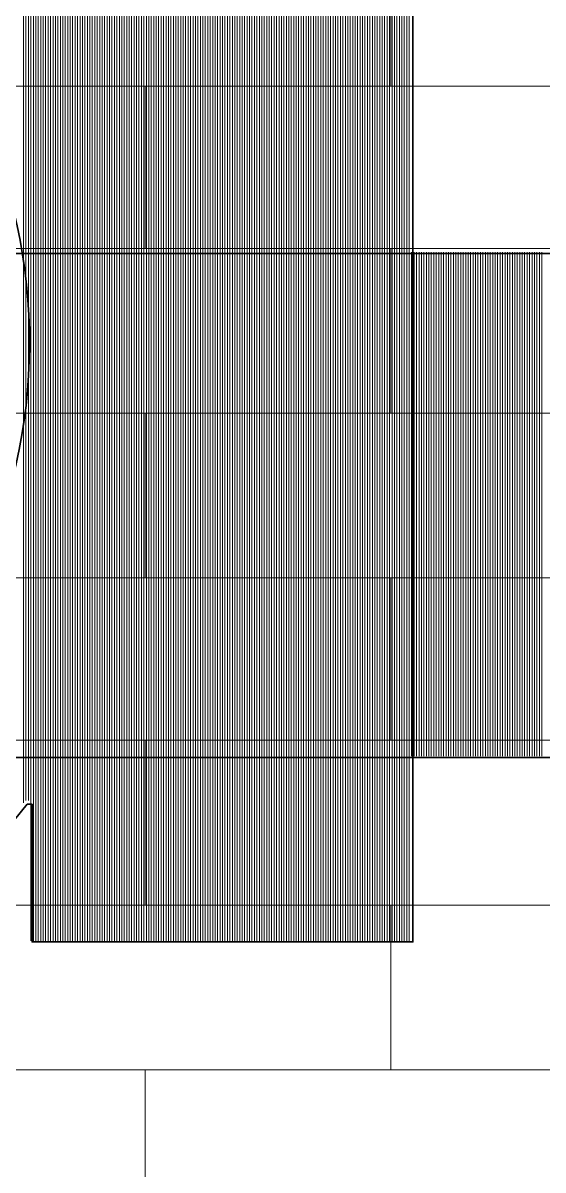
# Model space of a CAD drawing. Header units: inches. Extents: x 5 to 516, y -193 to 129.
# Drawn here: x 97.3 to 98.005, y -84.196 to -82.641 of the extents above; entities that cross this region are included whole.
import ezdxf

# ---------------------------------------------------------------- set-up
doc = ezdxf.new("R2010")
doc.units = ezdxf.units.IN
doc.header["$MEASUREMENT"] = 0
doc.layers.add('PDF4_Geometry', color=7, linetype='Continuous')

msp = doc.modelspace()

# ---------------------------------------------------------------- linework, layer by layer
at = {"layer": 'PDF4_Geometry', "lineweight": 35}
msp.add_lwpolyline([(97.2454235, -83.7729843), (97.3054235, -83.699651), (97.3120901, -83.699651), (97.3120901, -83.8863176), (97.8287568, -83.8863176), (97.8287568, -82.1496508), (97.9420902, -82.1496508), (97.9420902, -82.4296508), (98.1987568, -82.4296508), (98.4520903, -81.8896508), (97.9420902, -81.8896508), (97.9420902, -82.0663175), (97.8287568, -82.0663175), (97.8287568, -81.8896508), (97.2854235, -81.8896508), (97.2854235, -82.4296508), (97.2787568, -82.4296508), (97.2454235, -82.3896508), (97.2120901, -82.3529842), (97.1754234, -82.3229842)], dxfattribs=at)
at = {"layer": 'PDF4_Geometry', "lineweight": 15}
for points in [[(97.3004209, -83.6979852), (97.3004209, -81.887985), (97.3004209, -83.6979852)], [(97.3037575, -83.6946486), (97.3037575, -81.8879818), (97.3037575, -83.6946486)], [(97.3070873, -83.6946486), (97.3070873, -81.8879818), (97.3070873, -83.6946486)], [(97.3104239, -83.8846511), (97.3104239, -81.8879843), (97.3104239, -83.8846511)], [(97.3137537, -83.8846511), (97.3137537, -81.8879843), (97.3137537, -83.8846511)], [(97.3170903, -83.8846511), (97.3170903, -81.8879843), (97.3170903, -83.8846511)], [(97.3204235, -83.8846511), (97.3204235, -81.8879843), (97.3204235, -83.8846511)], [(97.3237567, -83.8846511), (97.3237567, -81.8879843), (97.3237567, -83.8846511)], [(97.3270899, -83.8846511), (97.3270899, -81.8879843), (97.3270899, -83.8846511)], [(97.3304231, -83.8846511), (97.3304231, -81.8879843), (97.3304231, -83.8846511)], [(97.3337563, -83.8846511), (97.3337563, -81.8879843), (97.3337563, -83.8846511)], [(97.3370894, -83.8846511), (97.3370894, -81.8879843), (97.3370894, -83.8846511)], [(97.3404226, -83.8846511), (97.3404226, -81.8879843), (97.3404226, -83.8846511)], [(97.3437558, -83.8846511), (97.3437558, -81.8879843), (97.3437558, -83.8846511)], [(97.347089, -83.8846511), (97.347089, -81.8879843), (97.347089, -83.8846511)], [(97.3504222, -83.8846511), (97.3504222, -81.8879843), (97.3504222, -83.8846511)], [(97.3537554, -83.8846511), (97.3537554, -81.8879843), (97.3537554, -83.8846511)], [(97.3570886, -83.8846511), (97.3570886, -81.8879843), (97.3570886, -83.8846511)], [(97.3604218, -83.8846511), (97.3604218, -81.8879843), (97.3604218, -83.8846511)], [(97.363755, -83.8846511), (97.363755, -81.8879843), (97.363755, -83.8846511)], [(97.3670882, -83.8846511), (97.3670882, -81.8879843), (97.3670882, -83.8846511)], [(97.3704214, -83.8846511), (97.3704214, -81.8879843), (97.3704214, -83.8846511)], [(97.3737546, -83.8846511), (97.3737546, -81.8879843), (97.3737546, -83.8846511)], [(97.3770878, -83.8846511), (97.3770878, -81.8879843), (97.3770878, -83.8846511)], [(97.380421, -83.8846511), (97.380421, -81.8879843), (97.380421, -83.8846511)], [(97.3837542, -83.8846511), (97.3837542, -81.8879843), (97.3837542, -83.8846511)], [(97.3870908, -83.8846511), (97.3870908, -81.8879843), (97.3870908, -83.8846511)], [(97.3904206, -83.8846511), (97.3904206, -81.8879843), (97.3904206, -83.8846511)], [(97.3937572, -83.8846511), (97.3937572, -81.8879843), (97.3937572, -83.8846511)], [(97.397087, -83.8846511), (97.397087, -81.8879843), (97.397087, -83.8846511)], [(97.4004236, -83.8846511), (97.4004236, -81.8879843), (97.4004236, -83.8846511)], [(97.4037568, -83.8846511), (97.4037568, -81.8879843), (97.4037568, -83.8846511)], [(97.40709, -83.8846511), (97.40709, -81.8879843), (97.40709, -83.8846511)], [(97.4104232, -83.8846511), (97.4104232, -81.8879843), (97.4104232, -83.8846511)], [(97.4137564, -83.8846511), (97.4137564, -81.8879843), (97.4137564, -83.8846511)], [(97.4170896, -83.8846511), (97.4170896, -81.8879843), (97.4170896, -83.8846511)], [(97.4204228, -83.8846511), (97.4204228, -81.8879843), (97.4204228, -83.8846511)], [(97.423756, -83.8846511), (97.423756, -81.8879843), (97.423756, -83.8846511)], [(97.4270892, -83.8846511), (97.4270892, -81.8879843), (97.4270892, -83.8846511)], [(97.4304224, -83.8846511), (97.4304224, -81.8879843), (97.4304224, -83.8846511)], [(97.4337556, -83.8846511), (97.4337556, -81.8879843), (97.4337556, -83.8846511)], [(97.4370888, -83.8846511), (97.4370888, -81.8879843), (97.4370888, -83.8846511)], [(97.440422, -83.8846511), (97.440422, -81.8879843), (97.440422, -83.8846511)], [(97.4437552, -83.8846511), (97.4437552, -81.8879843), (97.4437552, -83.8846511)], [(97.4470884, -83.8846511), (97.4470884, -81.8879843), (97.4470884, -83.8846511)], [(97.4504216, -83.8846511), (97.4504216, -81.8879843), (97.4504216, -83.8846511)], [(97.4537548, -83.8846511), (97.4537548, -81.8879843), (97.4537548, -83.8846511)], [(97.457088, -83.8846511), (97.457088, -81.8879843), (97.457088, -83.8846511)], [(97.4604212, -83.8846511), (97.4604212, -81.8879843), (97.4604212, -83.8846511)], [(97.4637544, -83.8846511), (97.4637544, -81.8879843), (97.4637544, -83.8846511)], [(97.4670876, -83.8846511), (97.4670876, -81.8879843), (97.4670876, -83.8846511)], [(97.4704241, -83.8846511), (97.4704241, -81.8879843), (97.4704241, -83.8846511)], [(97.473754, -83.8846511), (97.473754, -81.8879843), (97.473754, -83.8846511)], [(97.4770905, -83.8846511), (97.4770905, -81.8879843), (97.4770905, -83.8846511)], [(97.4804204, -83.8846511), (97.4804204, -81.8879843), (97.4804204, -83.8846511)], [(97.4837569, -83.8846511), (97.4837569, -81.8879843), (97.4837569, -83.8846511)], [(97.4870901, -83.8846511), (97.4870901, -81.8879843), (97.4870901, -83.8846511)], [(97.4904233, -83.8846511), (97.4904233, -81.8879843), (97.4904233, -83.8846511)], [(97.4937565, -83.8846511), (97.4937565, -81.8879843), (97.4937565, -83.8846511)], [(97.4970897, -83.8846511), (97.4970897, -81.8879843), (97.4970897, -83.8846511)], [(97.5004229, -83.8846511), (97.5004229, -81.8879843), (97.5004229, -83.8846511)], [(97.5037561, -83.8846511), (97.5037561, -81.8879843), (97.5037561, -83.8846511)], [(97.5070893, -83.8846511), (97.5070893, -81.8879843), (97.5070893, -83.8846511)], [(97.5104225, -83.8846511), (97.5104225, -81.8879843), (97.5104225, -83.8846511)], [(97.5137557, -83.8846511), (97.5137557, -81.8879843), (97.5137557, -83.8846511)], [(97.5170889, -83.8846511), (97.5170889, -81.8879843), (97.5170889, -83.8846511)], [(97.5204221, -83.8846511), (97.5204221, -81.8879843), (97.5204221, -83.8846511)], [(97.5237553, -83.8846511), (97.5237553, -81.8879843), (97.5237553, -83.8846511)], [(97.5270885, -83.8846511), (97.5270885, -81.8879843), (97.5270885, -83.8846511)], [(97.5304217, -83.8846511), (97.5304217, -81.8879843), (97.5304217, -83.8846511)], [(97.5337549, -83.8846511), (97.5337549, -81.8879843), (97.5337549, -83.8846511)], [(97.5370881, -83.8846511), (97.5370881, -81.8879843), (97.5370881, -83.8846511)], [(97.5404213, -83.8846511), (97.5404213, -81.8879843), (97.5404213, -83.8846511)], [(97.5437545, -83.8846511), (97.5437545, -81.8879843), (97.5437545, -83.8846511)], [(97.5470877, -83.8846511), (97.5470877, -81.8879843), (97.5470877, -83.8846511)], [(97.5504209, -83.8846511), (97.5504209, -81.8879843), (97.5504209, -83.8846511)], [(97.5537575, -83.8846511), (97.5537575, -81.8879843), (97.5537575, -83.8846511)], [(97.5570873, -83.8846511), (97.5570873, -81.8879843), (97.5570873, -83.8846511)], [(97.5604239, -83.8846511), (97.5604239, -81.8879843), (97.5604239, -83.8846511)], [(97.5637537, -83.8846511), (97.5637537, -81.8879843), (97.5637537, -83.8846511)], [(97.5670903, -83.8846511), (97.5670903, -81.8879843), (97.5670903, -83.8846511)], [(97.5704235, -83.8846511), (97.5704235, -81.8879843), (97.5704235, -83.8846511)], [(97.5737567, -83.8846511), (97.5737567, -81.8879843), (97.5737567, -83.8846511)], [(97.5770899, -83.8846511), (97.5770899, -81.8879843), (97.5770899, -83.8846511)], [(97.5804231, -83.8846511), (97.5804231, -81.8879843), (97.5804231, -83.8846511)], [(97.5837563, -83.8846511), (97.5837563, -81.8879843), (97.5837563, -83.8846511)], [(97.5870895, -83.8846511), (97.5870895, -81.8879843), (97.5870895, -83.8846511)], [(97.5904227, -83.8846511), (97.5904227, -81.8879843), (97.5904227, -83.8846511)], [(97.5937559, -83.8846511), (97.5937559, -81.8879843), (97.5937559, -83.8846511)], [(97.5970891, -83.8846511), (97.5970891, -81.8879843), (97.5970891, -83.8846511)], [(97.6004223, -83.8846511), (97.6004223, -81.8879843), (97.6004223, -83.8846511)], [(97.6037555, -83.8846511), (97.6037555, -81.8879843), (97.6037555, -83.8846511)], [(97.6070887, -83.8846511), (97.6070887, -81.8879843), (97.6070887, -83.8846511)], [(97.6104219, -83.8846511), (97.6104219, -81.8879843), (97.6104219, -83.8846511)], [(97.6137551, -83.8846511), (97.6137551, -81.8879843), (97.6137551, -83.8846511)], [(97.6170883, -83.8846511), (97.6170883, -81.8879843), (97.6170883, -83.8846511)], [(97.6204214, -83.8846511), (97.6204214, -81.8879843), (97.6204214, -83.8846511)], [(97.6237546, -83.8846511), (97.6237546, -81.8879843), (97.6237546, -83.8846511)], [(97.6270878, -83.8846511), (97.6270878, -81.8879843), (97.6270878, -83.8846511)], [(97.630421, -83.8846511), (97.630421, -81.8879843), (97.630421, -83.8846511)], [(97.6337542, -83.8846511), (97.6337542, -81.8879843), (97.6337542, -83.8846511)], [(97.6370908, -83.8846511), (97.6370908, -81.8879843), (97.6370908, -83.8846511)], [(97.6404206, -83.8846511), (97.6404206, -81.8879843), (97.6404206, -83.8846511)], [(97.6437572, -83.8846511), (97.6437572, -81.8879843), (97.6437572, -83.8846511)], [(97.647087, -83.8846511), (97.647087, -81.8879843), (97.647087, -83.8846511)], [(97.6504236, -83.8846511), (97.6504236, -81.8879843), (97.6504236, -83.8846511)], [(97.6537568, -83.8846511), (97.6537568, -81.8879843), (97.6537568, -83.8846511)], [(97.65709, -83.8846511), (97.65709, -81.8879843), (97.65709, -83.8846511)], [(97.6604232, -83.8846511), (97.6604232, -81.8879843), (97.6604232, -83.8846511)], [(97.6637564, -83.8846511), (97.6637564, -81.8879843), (97.6637564, -83.8846511)], [(97.6670896, -83.8846511), (97.6670896, -81.8879843), (97.6670896, -83.8846511)], [(97.6704228, -83.8846511), (97.6704228, -81.8879843), (97.6704228, -83.8846511)], [(97.673756, -83.8846511), (97.673756, -81.8879843), (97.673756, -83.8846511)], [(97.6770892, -83.8846511), (97.6770892, -81.8879843), (97.6770892, -83.8846511)], [(97.6804224, -83.8846511), (97.6804224, -81.8879843), (97.6804224, -83.8846511)], [(97.6837556, -83.8846511), (97.6837556, -81.8879843), (97.6837556, -83.8846511)], [(97.6870888, -83.8846511), (97.6870888, -81.8879843), (97.6870888, -83.8846511)], [(97.690422, -83.8846511), (97.690422, -81.8879843), (97.690422, -83.8846511)], [(97.6937552, -83.8846511), (97.6937552, -81.8879843), (97.6937552, -83.8846511)], [(97.6970884, -83.8846511), (97.6970884, -81.8879843), (97.6970884, -83.8846511)], [(97.7004216, -83.8846511), (97.7004216, -81.8879843), (97.7004216, -83.8846511)], [(97.7037548, -83.8846511), (97.7037548, -81.8879843), (97.7037548, -83.8846511)], [(97.707088, -83.8846511), (97.707088, -81.8879843), (97.707088, -83.8846511)], [(97.7104212, -83.8846511), (97.7104212, -81.8879843), (97.7104212, -83.8846511)], [(97.7137544, -83.8846511), (97.7137544, -81.8879843), (97.7137544, -83.8846511)], [(97.7170876, -83.8846511), (97.7170876, -81.8879843), (97.7170876, -83.8846511)], [(97.7204242, -83.8846511), (97.7204242, -81.8879843), (97.7204242, -83.8846511)], [(97.723754, -83.8846511), (97.723754, -81.8879843), (97.723754, -83.8846511)], [(97.7270906, -83.8846511), (97.7270906, -81.8879843), (97.7270906, -83.8846511)], [(97.7304204, -83.8846511), (97.7304204, -81.8879843), (97.7304204, -83.8846511)], [(97.733757, -83.8846511), (97.733757, -81.8879843), (97.733757, -83.8846511)], [(97.7370902, -83.8846511), (97.7370902, -81.8879843), (97.7370902, -83.8846511)], [(97.7404234, -83.8846511), (97.7404234, -81.8879843), (97.7404234, -83.8846511)], [(97.7437566, -83.8846511), (97.7437566, -81.8879843), (97.7437566, -83.8846511)], [(97.7470898, -83.8846511), (97.7470898, -81.8879843), (97.7470898, -83.8846511)], [(97.750423, -83.8846511), (97.750423, -81.8879843), (97.750423, -83.8846511)], [(97.7537561, -83.8846511), (97.7537561, -81.8879843), (97.7537561, -83.8846511)], [(97.7570893, -83.8846511), (97.7570893, -81.8879843), (97.7570893, -83.8846511)], [(97.7604225, -83.8846511), (97.7604225, -81.8879843), (97.7604225, -83.8846511)], [(97.7637557, -83.8846511), (97.7637557, -81.8879843), (97.7637557, -83.8846511)], [(97.7670889, -83.8846511), (97.7670889, -81.8879843), (97.7670889, -83.8846511)], [(97.7704221, -83.8846511), (97.7704221, -81.8879843), (97.7704221, -83.8846511)], [(97.7737553, -83.8846511), (97.7737553, -81.8879843), (97.7737553, -83.8846511)], [(97.7770885, -83.8846511), (97.7770885, -81.8879843), (97.7770885, -83.8846511)], [(97.7804217, -83.8846511), (97.7804217, -81.8879843), (97.7804217, -83.8846511)], [(97.7837549, -83.8846511), (97.7837549, -81.8879843), (97.7837549, -83.8846511)], [(97.7870881, -83.8846511), (97.7870881, -81.8879843), (97.7870881, -83.8846511)], [(97.7904213, -83.8846511), (97.7904213, -81.8879843), (97.7904213, -83.8846511)], [(97.7937545, -83.8846511), (97.7937545, -81.8879843), (97.7937545, -83.8846511)], [(97.7970877, -83.8846511), (97.7970877, -81.8879843), (97.7970877, -83.8846511)], [(97.8004209, -83.8846511), (97.8004209, -81.8879843), (97.8004209, -83.8846511)], [(97.8037575, -83.8846511), (97.8037575, -81.8879843), (97.8037575, -83.8846511)], [(97.8070873, -83.8846511), (97.8070873, -81.8879843), (97.8070873, -83.8846511)], [(97.8104239, -83.8846511), (97.8104239, -81.8879843), (97.8104239, -83.8846511)], [(97.8137537, -83.8846511), (97.8137537, -81.8879843), (97.8137537, -83.8846511)], [(97.8170903, -83.8846511), (97.8170903, -81.8879843), (97.8170903, -83.8846511)], [(97.8204235, -83.8846511), (97.8204235, -81.8879843), (97.8204235, -83.8846511)], [(97.8237567, -83.8846511), (97.8237567, -81.8879843), (97.8237567, -83.8846511)], [(97.3004209, -83.6346511), (97.3004209, -82.9513177), (97.3004209, -83.6346511)], [(97.3037575, -83.6346511), (97.3037575, -82.9513177), (97.3037575, -83.6346511)], [(97.3070873, -83.6346511), (97.3070873, -82.9513177), (97.3070873, -83.6346511)], [(97.3104239, -83.6346511), (97.3104239, -82.9513177), (97.3104239, -83.6346511)], [(97.3137537, -83.6346511), (97.3137537, -82.9513177), (97.3137537, -83.6346511)], [(97.3170903, -83.6346511), (97.3170903, -82.9513177), (97.3170903, -83.6346511)], [(97.3204235, -83.6346511), (97.3204235, -82.9513177), (97.3204235, -83.6346511)], [(97.3237567, -83.6346511), (97.3237567, -82.9513177), (97.3237567, -83.6346511)], [(97.3270899, -83.6346511), (97.3270899, -82.9513177), (97.3270899, -83.6346511)], [(97.3304231, -83.6346511), (97.3304231, -82.9513177), (97.3304231, -83.6346511)], [(97.3337563, -83.6346511), (97.3337563, -82.9513177), (97.3337563, -83.6346511)], [(97.3370894, -83.6346511), (97.3370894, -82.9513177), (97.3370894, -83.6346511)], [(97.3404226, -83.6346511), (97.3404226, -82.9513177), (97.3404226, -83.6346511)], [(97.3437558, -83.6346511), (97.3437558, -82.9513177), (97.3437558, -83.6346511)], [(97.347089, -83.6346511), (97.347089, -82.9513177), (97.347089, -83.6346511)], [(97.3504222, -83.6346511), (97.3504222, -82.9513177), (97.3504222, -83.6346511)], [(97.3537554, -83.6346511), (97.3537554, -82.9513177), (97.3537554, -83.6346511)], [(97.3570886, -83.6346511), (97.3570886, -82.9513177), (97.3570886, -83.6346511)], [(97.3604218, -83.6346511), (97.3604218, -82.9513177), (97.3604218, -83.6346511)], [(97.363755, -83.6346511), (97.363755, -82.9513177), (97.363755, -83.6346511)], [(97.3670882, -83.6346511), (97.3670882, -82.9513177), (97.3670882, -83.6346511)], [(97.3704214, -83.6346511), (97.3704214, -82.9513177), (97.3704214, -83.6346511)], [(97.3737546, -83.6346511), (97.3737546, -82.9513177), (97.3737546, -83.6346511)], [(97.3770878, -83.6346511), (97.3770878, -82.9513177), (97.3770878, -83.6346511)], [(97.380421, -83.6346511), (97.380421, -82.9513177), (97.380421, -83.6346511)], [(97.3837542, -83.6346511), (97.3837542, -82.9513177), (97.3837542, -83.6346511)], [(97.3870908, -83.6346511), (97.3870908, -82.9513177), (97.3870908, -83.6346511)], [(97.3904206, -83.6346511), (97.3904206, -82.9513177), (97.3904206, -83.6346511)], [(97.3937572, -83.6346511), (97.3937572, -82.9513177), (97.3937572, -83.6346511)], [(97.397087, -83.6346511), (97.397087, -82.9513177), (97.397087, -83.6346511)], [(97.4004236, -83.6346511), (97.4004236, -82.9513177), (97.4004236, -83.6346511)], [(97.4037568, -83.6346511), (97.4037568, -82.9513177), (97.4037568, -83.6346511)], [(97.40709, -83.6346511), (97.40709, -82.9513177), (97.40709, -83.6346511)], [(97.4104232, -83.6346511), (97.4104232, -82.9513177), (97.4104232, -83.6346511)], [(97.4137564, -83.6346511), (97.4137564, -82.9513177), (97.4137564, -83.6346511)], [(97.4170896, -83.6346511), (97.4170896, -82.9513177), (97.4170896, -83.6346511)], [(97.4204228, -83.6346511), (97.4204228, -82.9513177), (97.4204228, -83.6346511)], [(97.423756, -83.6346511), (97.423756, -82.9513177), (97.423756, -83.6346511)], [(97.4270892, -83.6346511), (97.4270892, -82.9513177), (97.4270892, -83.6346511)], [(97.4304224, -83.6346511), (97.4304224, -82.9513177), (97.4304224, -83.6346511)], [(97.4337556, -83.6346511), (97.4337556, -82.9513177), (97.4337556, -83.6346511)], [(97.4370888, -83.6346511), (97.4370888, -82.9513177), (97.4370888, -83.6346511)], [(97.440422, -83.6346511), (97.440422, -82.9513177), (97.440422, -83.6346511)], [(97.4437552, -83.6346511), (97.4437552, -82.9513177), (97.4437552, -83.6346511)], [(97.4470884, -83.6346511), (97.4470884, -82.9513177), (97.4470884, -83.6346511)], [(97.4504216, -83.6346511), (97.4504216, -82.9513177), (97.4504216, -83.6346511)], [(97.4537548, -83.6346511), (97.4537548, -82.9513177), (97.4537548, -83.6346511)], [(97.457088, -83.6346511), (97.457088, -82.9513177), (97.457088, -83.6346511)], [(97.4604212, -83.6346511), (97.4604212, -82.9513177), (97.4604212, -83.6346511)], [(97.4637544, -83.6346511), (97.4637544, -82.9513177), (97.4637544, -83.6346511)], [(97.4670876, -83.6346511), (97.4670876, -82.9513177), (97.4670876, -83.6346511)], [(97.4704241, -83.6346511), (97.4704241, -82.9513177), (97.4704241, -83.6346511)], [(97.473754, -83.6346511), (97.473754, -82.9513177), (97.473754, -83.6346511)], [(97.4770905, -83.6346511), (97.4770905, -82.9513177), (97.4770905, -83.6346511)], [(97.4804204, -83.6346511), (97.4804204, -82.9513177), (97.4804204, -83.6346511)], [(97.4837569, -83.6346511), (97.4837569, -82.9513177), (97.4837569, -83.6346511)], [(97.4870901, -83.6346511), (97.4870901, -82.9513177), (97.4870901, -83.6346511)], [(97.4904233, -83.6346511), (97.4904233, -82.9513177), (97.4904233, -83.6346511)], [(97.4937565, -83.6346511), (97.4937565, -82.9513177), (97.4937565, -83.6346511)], [(97.4970897, -83.6346511), (97.4970897, -82.9513177), (97.4970897, -83.6346511)], [(97.5004229, -83.6346511), (97.5004229, -82.9513177), (97.5004229, -83.6346511)], [(97.5037561, -83.6346511), (97.5037561, -82.9513177), (97.5037561, -83.6346511)], [(97.5070893, -83.6346511), (97.5070893, -82.9513177), (97.5070893, -83.6346511)], [(97.5104225, -83.6346511), (97.5104225, -82.9513177), (97.5104225, -83.6346511)], [(97.5137557, -83.6346511), (97.5137557, -82.9513177), (97.5137557, -83.6346511)], [(97.5170889, -83.6346511), (97.5170889, -82.9513177), (97.5170889, -83.6346511)], [(97.5204221, -83.6346511), (97.5204221, -82.9513177), (97.5204221, -83.6346511)], [(97.5237553, -83.6346511), (97.5237553, -82.9513177), (97.5237553, -83.6346511)], [(97.5270885, -83.6346511), (97.5270885, -82.9513177), (97.5270885, -83.6346511)], [(97.5304217, -83.6346511), (97.5304217, -82.9513177), (97.5304217, -83.6346511)], [(97.5337549, -83.6346511), (97.5337549, -82.9513177), (97.5337549, -83.6346511)], [(97.5370881, -83.6346511), (97.5370881, -82.9513177), (97.5370881, -83.6346511)], [(97.5404213, -83.6346511), (97.5404213, -82.9513177), (97.5404213, -83.6346511)], [(97.5437545, -83.6346511), (97.5437545, -82.9513177), (97.5437545, -83.6346511)], [(97.5470877, -83.6346511), (97.5470877, -82.9513177), (97.5470877, -83.6346511)], [(97.5504209, -83.6346511), (97.5504209, -82.9513177), (97.5504209, -83.6346511)], [(97.5537575, -83.6346511), (97.5537575, -82.9513177), (97.5537575, -83.6346511)], [(97.5570873, -83.6346511), (97.5570873, -82.9513177), (97.5570873, -83.6346511)], [(97.5604239, -83.6346511), (97.5604239, -82.9513177), (97.5604239, -83.6346511)], [(97.5637537, -83.6346511), (97.5637537, -82.9513177), (97.5637537, -83.6346511)], [(97.5670903, -83.6346511), (97.5670903, -82.9513177), (97.5670903, -83.6346511)], [(97.5704235, -83.6346511), (97.5704235, -82.9513177), (97.5704235, -83.6346511)], [(97.5737567, -83.6346511), (97.5737567, -82.9513177), (97.5737567, -83.6346511)], [(97.5770899, -83.6346511), (97.5770899, -82.9513177), (97.5770899, -83.6346511)], [(97.5804231, -83.6346511), (97.5804231, -82.9513177), (97.5804231, -83.6346511)], [(97.5837563, -83.6346511), (97.5837563, -82.9513177), (97.5837563, -83.6346511)], [(97.5870895, -83.6346511), (97.5870895, -82.9513177), (97.5870895, -83.6346511)], [(97.5904227, -83.6346511), (97.5904227, -82.9513177), (97.5904227, -83.6346511)], [(97.5937559, -83.6346511), (97.5937559, -82.9513177), (97.5937559, -83.6346511)], [(97.5970891, -83.6346511), (97.5970891, -82.9513177), (97.5970891, -83.6346511)], [(97.6004223, -83.6346511), (97.6004223, -82.9513177), (97.6004223, -83.6346511)], [(97.6037555, -83.6346511), (97.6037555, -82.9513177), (97.6037555, -83.6346511)], [(97.6070887, -83.6346511), (97.6070887, -82.9513177), (97.6070887, -83.6346511)], [(97.6104219, -83.6346511), (97.6104219, -82.9513177), (97.6104219, -83.6346511)], [(97.6137551, -83.6346511), (97.6137551, -82.9513177), (97.6137551, -83.6346511)], [(97.6170883, -83.6346511), (97.6170883, -82.9513177), (97.6170883, -83.6346511)], [(97.6204214, -83.6346511), (97.6204214, -82.9513177), (97.6204214, -83.6346511)], [(97.6237546, -83.6346511), (97.6237546, -82.9513177), (97.6237546, -83.6346511)], [(97.6270878, -83.6346511), (97.6270878, -82.9513177), (97.6270878, -83.6346511)], [(97.630421, -83.6346511), (97.630421, -82.9513177), (97.630421, -83.6346511)], [(97.6337542, -83.6346511), (97.6337542, -82.9513177), (97.6337542, -83.6346511)], [(97.6370908, -83.6346511), (97.6370908, -82.9513177), (97.6370908, -83.6346511)], [(97.6404206, -83.6346511), (97.6404206, -82.9513177), (97.6404206, -83.6346511)], [(97.6437572, -83.6346511), (97.6437572, -82.9513177), (97.6437572, -83.6346511)], [(97.647087, -83.6346511), (97.647087, -82.9513177), (97.647087, -83.6346511)], [(97.6504236, -83.6346511), (97.6504236, -82.9513177), (97.6504236, -83.6346511)], [(97.6537568, -83.6346511), (97.6537568, -82.9513177), (97.6537568, -83.6346511)], [(97.65709, -83.6346511), (97.65709, -82.9513177), (97.65709, -83.6346511)], [(97.6604232, -83.6346511), (97.6604232, -82.9513177), (97.6604232, -83.6346511)], [(97.6637564, -83.6346511), (97.6637564, -82.9513177), (97.6637564, -83.6346511)], [(97.6670896, -83.6346511), (97.6670896, -82.9513177), (97.6670896, -83.6346511)], [(97.6704228, -83.6346511), (97.6704228, -82.9513177), (97.6704228, -83.6346511)], [(97.673756, -83.6346511), (97.673756, -82.9513177), (97.673756, -83.6346511)], [(97.6770892, -83.6346511), (97.6770892, -82.9513177), (97.6770892, -83.6346511)], [(97.6804224, -83.6346511), (97.6804224, -82.9513177), (97.6804224, -83.6346511)], [(97.6837556, -83.6346511), (97.6837556, -82.9513177), (97.6837556, -83.6346511)], [(97.6870888, -83.6346511), (97.6870888, -82.9513177), (97.6870888, -83.6346511)], [(97.690422, -83.6346511), (97.690422, -82.9513177), (97.690422, -83.6346511)], [(97.6937552, -83.6346511), (97.6937552, -82.9513177), (97.6937552, -83.6346511)], [(97.6970884, -83.6346511), (97.6970884, -82.9513177), (97.6970884, -83.6346511)], [(97.7004216, -83.6346511), (97.7004216, -82.9513177), (97.7004216, -83.6346511)], [(97.7037548, -83.6346511), (97.7037548, -82.9513177), (97.7037548, -83.6346511)], [(97.707088, -83.6346511), (97.707088, -82.9513177), (97.707088, -83.6346511)], [(97.7104212, -83.6346511), (97.7104212, -82.9513177), (97.7104212, -83.6346511)], [(97.7137544, -83.6346511), (97.7137544, -82.9513177), (97.7137544, -83.6346511)], [(97.7170876, -83.6346511), (97.7170876, -82.9513177), (97.7170876, -83.6346511)], [(97.7204242, -83.6346511), (97.7204242, -82.9513177), (97.7204242, -83.6346511)], [(97.723754, -83.6346511), (97.723754, -82.9513177), (97.723754, -83.6346511)], [(97.7270906, -83.6346511), (97.7270906, -82.9513177), (97.7270906, -83.6346511)], [(97.7304204, -83.6346511), (97.7304204, -82.9513177), (97.7304204, -83.6346511)], [(97.733757, -83.6346511), (97.733757, -82.9513177), (97.733757, -83.6346511)], [(97.7370902, -83.6346511), (97.7370902, -82.9513177), (97.7370902, -83.6346511)], [(97.7404234, -83.6346511), (97.7404234, -82.9513177), (97.7404234, -83.6346511)], [(97.7437566, -83.6346511), (97.7437566, -82.9513177), (97.7437566, -83.6346511)], [(97.7470898, -83.6346511), (97.7470898, -82.9513177), (97.7470898, -83.6346511)], [(97.750423, -83.6346511), (97.750423, -82.9513177), (97.750423, -83.6346511)], [(97.7537561, -83.6346511), (97.7537561, -82.9513177), (97.7537561, -83.6346511)], [(97.7570893, -83.6346511), (97.7570893, -82.9513177), (97.7570893, -83.6346511)], [(97.7604225, -83.6346511), (97.7604225, -82.9513177), (97.7604225, -83.6346511)], [(97.7637557, -83.6346511), (97.7637557, -82.9513177), (97.7637557, -83.6346511)], [(97.7670889, -83.6346511), (97.7670889, -82.9513177), (97.7670889, -83.6346511)], [(97.7704221, -83.6346511), (97.7704221, -82.9513177), (97.7704221, -83.6346511)], [(97.7737553, -83.6346511), (97.7737553, -82.9513177), (97.7737553, -83.6346511)], [(97.7770885, -83.6346511), (97.7770885, -82.9513177), (97.7770885, -83.6346511)], [(97.7804217, -83.6346511), (97.7804217, -82.9513177), (97.7804217, -83.6346511)], [(97.7837549, -83.6346511), (97.7837549, -82.9513177), (97.7837549, -83.6346511)], [(97.7870881, -83.6346511), (97.7870881, -82.9513177), (97.7870881, -83.6346511)], [(97.7904213, -83.6346511), (97.7904213, -82.9513177), (97.7904213, -83.6346511)], [(97.7937545, -83.6346511), (97.7937545, -82.9513177), (97.7937545, -83.6346511)], [(97.7970877, -83.6346511), (97.7970877, -82.9513177), (97.7970877, -83.6346511)], [(97.8004209, -83.6346511), (97.8004209, -82.9513177), (97.8004209, -83.6346511)], [(97.8037575, -83.6346511), (97.8037575, -82.9513177), (97.8037575, -83.6346511)], [(97.8070873, -83.6346511), (97.8070873, -82.9513177), (97.8070873, -83.6346511)], [(97.8104239, -83.6346511), (97.8104239, -82.9513177), (97.8104239, -83.6346511)], [(97.8137537, -83.6346511), (97.8137537, -82.9513177), (97.8137537, -83.6346511)], [(97.8170903, -83.6346511), (97.8170903, -82.9513177), (97.8170903, -83.6346511)], [(97.8204235, -83.6346511), (97.8204235, -82.9513177), (97.8204235, -83.6346511)], [(97.8237567, -83.6346511), (97.8237567, -82.9513177), (97.8237567, -83.6346511)], [(97.8270899, -83.6346511), (97.8270899, -82.9513177), (97.8270899, -83.6346511)], [(97.8304231, -83.6346511), (97.8304231, -82.9513177), (97.8304231, -83.6346511)], [(97.8337563, -83.6346511), (97.8337563, -82.9513177), (97.8337563, -83.6346511)], [(97.8370895, -83.6346511), (97.8370895, -82.9513177), (97.8370895, -83.6346511)], [(97.8404227, -83.6346511), (97.8404227, -82.9513177), (97.8404227, -83.6346511)], [(97.8437559, -83.6346511), (97.8437559, -82.9513177), (97.8437559, -83.6346511)], [(97.8470891, -83.6346511), (97.8470891, -82.9513177), (97.8470891, -83.6346511)], [(97.8504223, -83.6346511), (97.8504223, -82.9513177), (97.8504223, -83.6346511)], [(97.8537555, -83.6346511), (97.8537555, -82.9513177), (97.8537555, -83.6346511)], [(97.8570887, -83.6346511), (97.8570887, -82.9513177), (97.8570887, -83.6346511)], [(97.8604219, -83.6346511), (97.8604219, -82.9513177), (97.8604219, -83.6346511)], [(97.8637551, -83.6346511), (97.8637551, -82.9513177), (97.8637551, -83.6346511)], [(97.8670883, -83.6346511), (97.8670883, -82.9513177), (97.8670883, -83.6346511)], [(97.8704215, -83.6346511), (97.8704215, -82.9513177), (97.8704215, -83.6346511)], [(97.8737547, -83.6346511), (97.8737547, -82.9513177), (97.8737547, -83.6346511)], [(97.8770879, -83.6346511), (97.8770879, -82.9513177), (97.8770879, -83.6346511)], [(97.8804211, -83.6346511), (97.8804211, -82.9513177), (97.8804211, -83.6346511)], [(97.8837543, -83.6346511), (97.8837543, -82.9513177), (97.8837543, -83.6346511)], [(97.8870908, -83.6346511), (97.8870908, -82.9513177), (97.8870908, -83.6346511)], [(97.8904207, -83.6346511), (97.8904207, -82.9513177), (97.8904207, -83.6346511)], [(97.8937572, -83.6346511), (97.8937572, -82.9513177), (97.8937572, -83.6346511)], [(97.8970871, -83.6346511), (97.8970871, -82.9513177), (97.8970871, -83.6346511)], [(97.9004236, -83.6346511), (97.9004236, -82.9513177), (97.9004236, -83.6346511)], [(97.9037568, -83.6346511), (97.9037568, -82.9513177), (97.9037568, -83.6346511)], [(97.90709, -83.6346511), (97.90709, -82.9513177), (97.90709, -83.6346511)], [(97.9104232, -83.6346511), (97.9104232, -82.9513177), (97.9104232, -83.6346511)], [(97.9137564, -83.6346511), (97.9137564, -82.9513177), (97.9137564, -83.6346511)], [(97.9170896, -83.6346511), (97.9170896, -82.9513177), (97.9170896, -83.6346511)], [(97.9204228, -83.6346511), (97.9204228, -82.9513177), (97.9204228, -83.6346511)], [(97.923756, -83.6346511), (97.923756, -82.9513177), (97.923756, -83.6346511)], [(97.9270892, -83.6346511), (97.9270892, -82.9513177), (97.9270892, -83.6346511)], [(97.9304224, -83.6346511), (97.9304224, -82.9513177), (97.9304224, -83.6346511)], [(97.9337556, -83.6346511), (97.9337556, -82.9513177), (97.9337556, -83.6346511)], [(97.9370888, -83.6346511), (97.9370888, -82.9513177), (97.9370888, -83.6346511)], [(97.940422, -83.6346511), (97.940422, -82.9513177), (97.940422, -83.6346511)], [(97.9437552, -83.6346511), (97.9437552, -82.9513177), (97.9437552, -83.6346511)], [(97.9470884, -83.6346511), (97.9470884, -82.9513177), (97.9470884, -83.6346511)], [(97.9504216, -83.6346511), (97.9504216, -82.9513177), (97.9504216, -83.6346511)], [(97.9537548, -83.6346511), (97.9537548, -82.9513177), (97.9537548, -83.6346511)], [(97.957088, -83.6346511), (97.957088, -82.9513177), (97.957088, -83.6346511)], [(97.9604212, -83.6346511), (97.9604212, -82.9513177), (97.9604212, -83.6346511)], [(97.9637544, -83.6346511), (97.9637544, -82.9513177), (97.9637544, -83.6346511)], [(97.9670876, -83.6346511), (97.9670876, -82.9513177), (97.9670876, -83.6346511)], [(97.9704242, -83.6346511), (97.9704242, -82.9513177), (97.9704242, -83.6346511)], [(97.973754, -83.6346511), (97.973754, -82.9513177), (97.973754, -83.6346511)], [(97.9770906, -83.6346511), (97.9770906, -82.9513177), (97.9770906, -83.6346511)], [(97.9804204, -83.6346511), (97.9804204, -82.9513177), (97.9804204, -83.6346511)], [(97.983757, -83.6346511), (97.983757, -82.9513177), (97.983757, -83.6346511)], [(97.9870902, -83.6346511), (97.9870902, -82.9513177), (97.9870902, -83.6346511)], [(97.9904234, -83.6346511), (97.9904234, -82.9513177), (97.9904234, -83.6346511)], [(97.9937566, -83.6346511), (97.9937566, -82.9513177), (97.9937566, -83.6346511)], [(97.9970898, -83.6346511), (97.9970898, -82.9513177), (97.9970898, -83.6346511)], [(98.000423, -83.6346511), (98.000423, -82.9513177), (98.000423, -83.6346511)], [(98.0037562, -83.6346511), (98.0037562, -82.9513177), (98.0037562, -83.6346511)]]:
    msp.add_lwpolyline(points, close=True, dxfattribs=at)
for points in [[(97.7987594, -82.7263156), (97.7987594, -82.5029823)], [(78.672093, -82.7263156), (90.7987622, -82.7263156), (96.6354292, -82.7263156), (105.0054318, -82.7263156)], [(97.465426, -82.9463156), (97.465426, -82.7263156)], [(78.672093, -82.9463156), (90.7987622, -82.9463156), (96.6354292, -82.9463156), (105.0054318, -82.9463156)], [(97.7987594, -83.169649), (97.7987594, -82.9463156)], [(78.672093, -83.169649), (90.7987622, -83.169649), (96.6354292, -83.169649), (105.0054318, -83.169649)], [(97.465426, -83.3929824), (97.465426, -83.169649)], [(78.672093, -83.3929824), (90.7987622, -83.3929824), (96.6354292, -83.3929824), (105.0054318, -83.3929824)], [(97.7987594, -83.6129823), (97.7987594, -83.3929824)], [(78.672093, -83.6129823), (90.7987622, -83.6129823), (96.6354292, -83.6129823), (105.0054318, -83.6129823)], [(97.465426, -83.8363159), (97.465426, -83.6129823)], [(78.672093, -83.8363159), (90.7987622, -83.8363159), (96.6354292, -83.8363159), (105.0054318, -83.8363159)], [(97.7987594, -84.0596491), (97.7987594, -83.8363159)], [(78.672093, -84.0596491), (90.7987622, -84.0596491), (96.6354292, -84.0596491), (105.0054318, -84.0596491)], [(97.465426, -84.279649), (97.465426, -84.0596491)]]:
    msp.add_lwpolyline(points, dxfattribs=at)
at = {"layer": 'PDF4_Geometry', "lineweight": 35}
msp.add_lwpolyline([(83.8754184, -83.6363167), (83.8754184, -82.9529833), (99.6120869, -82.9529833), (99.6120869, -83.6363167)], close=True, dxfattribs=at)
msp.add_open_spline([(97.0454234, -83.5196501), (97.4057012, -83.4787057), (97.3961457, -82.6277056), (97.0154234, -82.6163167)], degree=3, dxfattribs=at)

doc.saveas('drawing.dxf')
